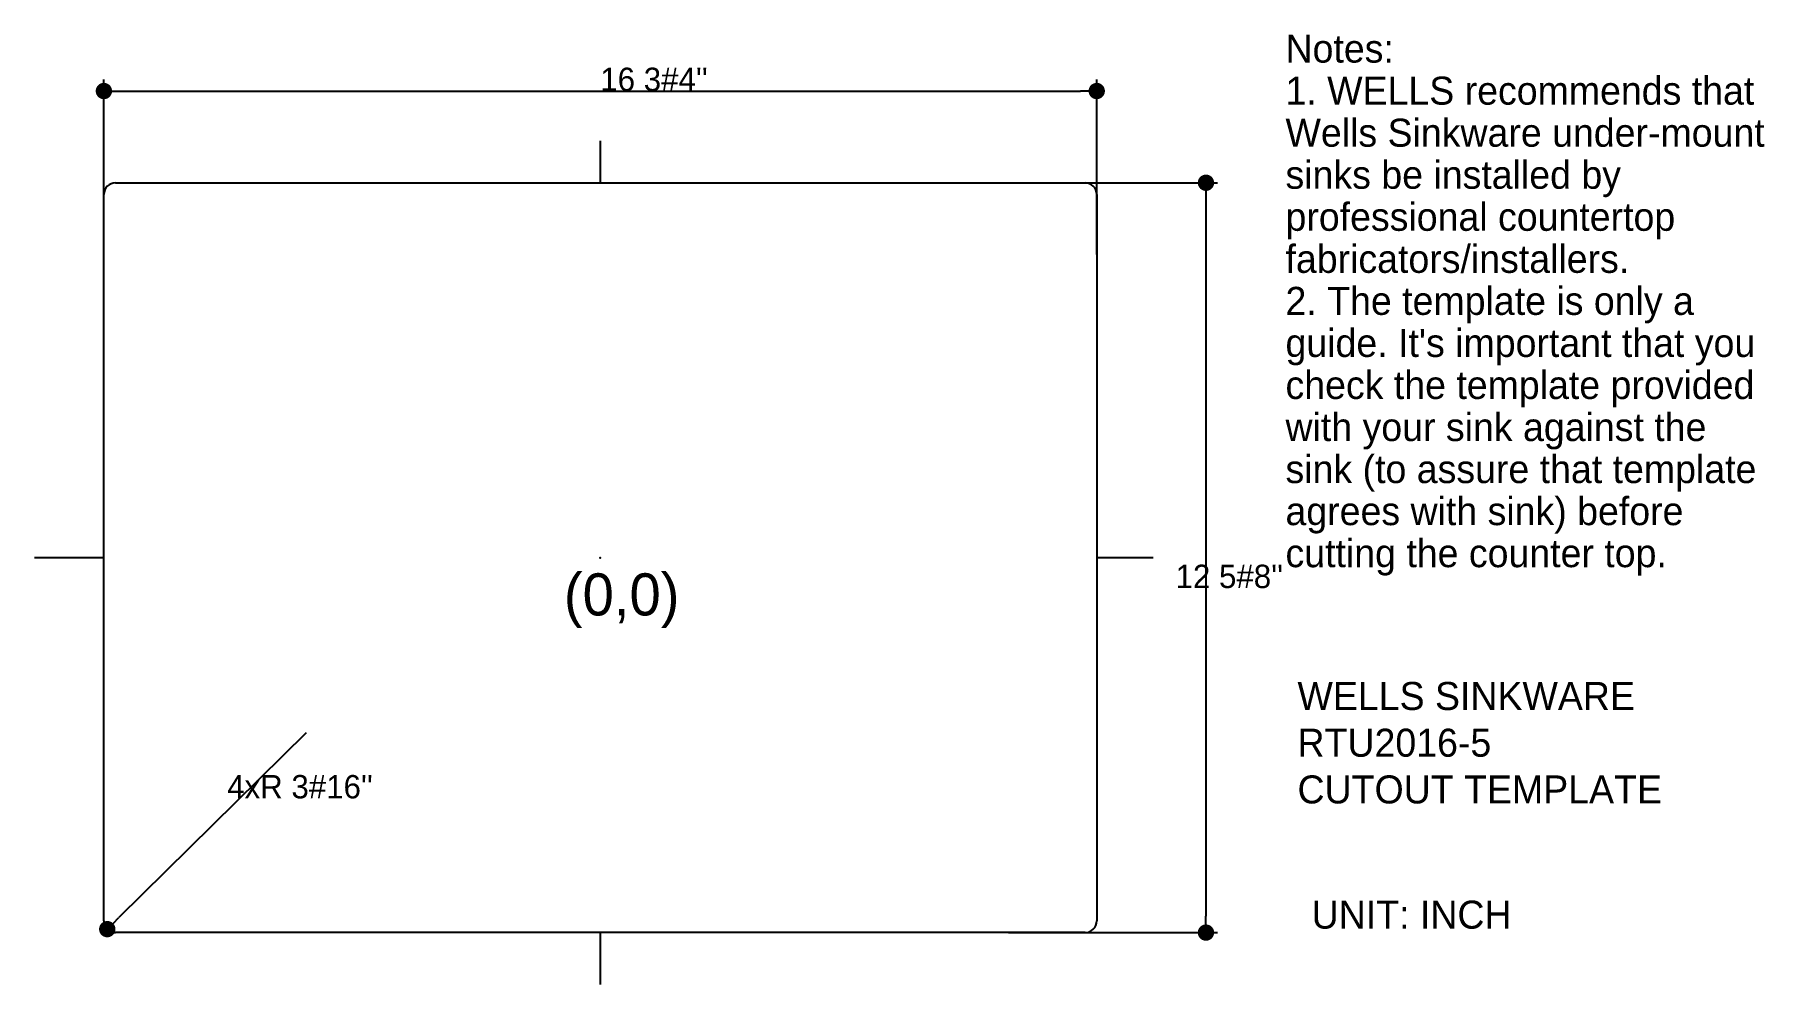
# Model space of a CAD drawing. Extents: x 519 to 1260, y 488 to 894.
import ezdxf

# ---------------------------------------------------------------- set-up
doc = ezdxf.new("R2010")
doc.units = 0
doc.layers.get('0').update_dxf_attribs({"linetype": 'CONTINUOUS'})
doc.layers.get('DEFPOINTS').update_dxf_attribs({"linetype": 'CONTINUOUS'})
doc.dimstyles.get("Standard").update_dxf_attribs({"dimtxt": 0.18, "dimasz": 0.18, "dimexe": 0.18, "dimexo": 0.0625, "dimgap": 0.09, "dimtad": 0, "dimtih": 1, "dimtoh": 1, "dimzin": 0, "dimcen": 0.09, "dimazin": 3, "dimtfac": 1, "dimtofl": 0, "dimtmove": 0, "dimatfit": 3})

# ---------------------------------------------------------------- blocks, each defined once
blk = doc.blocks.new('_DOT')
at = {"color": 0, "linetype": 'BYBLOCK'}
blk.add_line((-0.5, 0), (-1, 0), dxfattribs=at)
at = {"color": 0, "linetype": 'BYBLOCK', "const_width": 0.5}
blk.add_lwpolyline([(-0.25, 0, 1), (0.25, 0, 1)], format="xyb", close=True, dxfattribs=at)
blk = doc.blocks.new('*D1')
at = {"color": 0}
for p, q in [((935.26, 831.05), (1025.78, 831.05)), ((1020.78, 824.05), (1020.78, 517.05)), ((936.27, 510.05), (1025.78, 510.05))]:
    blk.add_line(p, q, dxfattribs=at)
at = {"layer": 'DEFPOINTS', "color": 0}
for p in [(934.63, 831.05), (935.65, 510.05), (1020.78, 510.05)]:
    blk.add_point(p, dxfattribs=at)
at = {"color": 0, "xscale": 7, "yscale": 7, "zscale": 7}
for p, rotation in [((1020.78, 831.05), 90), ((1020.78, 510.05), 270)]:
    blk.add_blockref('_DOT', p, dxfattribs=dict(at, rotation=rotation))
at = {"color": 40}
blk.add_text("12 5#8''", height=10, dxfattribs=at).set_placement((1007.78, 657.55))
blk = doc.blocks.new('*D2')
at = {"color": 0}
for p, q in [((549.02, 805.46), (549.02, 875.32)), ((974.02, 800.39), (974.02, 875.32)), ((556.02, 870.32), (967.02, 870.32))]:
    blk.add_line(p, q, dxfattribs=at)
at = {"layer": 'DEFPOINTS', "color": 0}
for p in [(974.02, 870.32), (549.02, 804.83), (974.02, 799.77)]:
    blk.add_point(p, dxfattribs=at)
at = {"color": 0, "xscale": 7, "yscale": 7, "zscale": 7, "rotation": 180}
blk.add_blockref('_DOT', (549.02, 870.32), dxfattribs=at)
at = {"color": 0, "xscale": 7, "yscale": 7, "zscale": 7}
blk.add_blockref('_DOT', (974.02, 870.32), dxfattribs=at)
at = {"color": 40}
blk.add_text("16 3#4''", height=10, dxfattribs=at).set_placement((761.52, 870.32))
blk = doc.blocks.new('*D3')
at = {"color": 0}
blk.add_line((635.61, 595.62), (555.45, 516.45), dxfattribs=at)
at = {"layer": 'DEFPOINTS', "color": 0}
for p in [(550.47, 511.53), (554.02, 515.05)]:
    blk.add_point(p, dxfattribs=at)
at = {"color": 0, "xscale": 7, "yscale": 7, "zscale": 7, "rotation": 224.6407229502523}
blk.add_blockref('_DOT', (550.47, 511.53), dxfattribs=at)
at = {"color": 40}
blk.add_text("4xR 3#16''", height=10, dxfattribs=at).set_placement((601.81, 567.51))
blk = doc.blocks.new('*U5')
at = {"color": 3}
blk.add_text('UNIT: INCH', height=12, dxfattribs=at).set_placement((1066.01, 511.74))
blk = doc.blocks.new('*U6')
at = {"color": 4}
for s, p in [('Notes:', (1054.83, 882.48)), ('1. WELLS recommends that', (1054.83, 864.48)), ('Wells Sinkware under-mount', (1054.83, 846.48)), ('sinks be installed by', (1054.83, 828.48)), ('professional countertop', (1054.83, 810.48)), ('fabricators/installers.', (1054.83, 792.48)), ('2. The template is only a', (1054.83, 774.48)), ("guide. It's important that you", (1054.83, 756.48)), ('check the template provided', (1054.83, 738.48)), ('with your sink against the', (1054.83, 720.48)), ('sink (to assure that template', (1054.83, 702.48)), ('agrees with sink) before', (1054.83, 684.48)), ('cutting the counter top.', (1054.83, 666.48))]:
    blk.add_text(s, height=12, dxfattribs=at).set_placement(p)
blk = doc.blocks.new('*U7')
at = {"color": 3}
for s, p in [('WELLS SINKWARE', (1059.96, 605.34)), ('RTU2016-5', (1059.96, 585.34)), ('CUTOUT TEMPLATE', (1059.96, 565.34))]:
    blk.add_text(s, height=12, dxfattribs=at).set_placement(p)
blk = doc.blocks.new('*U8')
at = {"color": 1}
blk.add_text('(0,0)', height=18, dxfattribs=at).set_placement((745.92, 645.82))

msp = doc.modelspace()

# ---------------------------------------------------------------- linework, layer by layer
at = {"color": 1}
for p, q in [((761.52275, 849.03299), (761.52275, 831.04822)), ((549.02275, 670.54822), (519.36188, 670.54822)), ((998.22127, 670.54822), (974.02275, 670.54822)), ((761.52275, 510.04822), (761.52275, 487.87137))]:
    msp.add_line(p, q, dxfattribs=at)
for p, q in [((554.02275, 831.04822), (969.02275, 831.04822)), ((549.02275, 515.04822), (549.02275, 826.04822)), ((974.02275, 826.04822), (974.02275, 515.04822)), ((969.02275, 510.04822), (554.02275, 510.04822))]:
    msp.add_line(p, q)
for centre, start, end in [((554.02275, 826.04822), 90, 180), ((969.02275, 826.04822), 0, 90), ((554.02275, 515.04822), 180, 270), ((969.02275, 515.04822), 270, 0)]:
    msp.add_arc(centre, 5, start, end)
msp.add_point((761.52275, 670.54822), dxfattribs=at)

# ---------------------------------------------------------------- block references
for name in ['*U6', '*U8', '*U7', '*U5']:
    msp.add_blockref(name, (0, 0))

# ---------------------------------------------------------------- dimensions: what is measured, and where the dimension line sits
at = {"color": 102}
dim = msp.add_linear_dim(base=(974.0227542888, 870.3237425667), p1=(549.0227542888, 804.8310798142), p2=(974.0227542888, 799.7653558431), dimstyle='Standard', override={"dimtxt": 10, "dimasz": 7, "dimexe": 5, "dimgap": 3, "dimdec": 4, "dimlfac": 0.03937, "dimdsep": 46, "dimlunit": 5, "dimpost": "''", "dimblk1": 'DOT', "dimblk2": 'DOT', "dimsah": 1, "dimclrt": 40, "dimfrac": 1}, dxfattribs=at)
dim.commit()
dim.dimension.update_dxf_attribs({"geometry": '*D2', "text_midpoint": (761.5227542888, 883.3237425667)})
dim = msp.add_linear_dim(base=(1020.77617, 510.04822), p1=(934.63279, 831.04822), p2=(935.64679, 510.04822), angle=90, dimstyle='Standard', override={"dimtxt": 10, "dimasz": 7, "dimexe": 5, "dimgap": 3, "dimdec": 4, "dimlfac": 0.03937, "dimdsep": 46, "dimlunit": 5, "dimpost": "''", "dimblk1": 'DOT', "dimblk2": 'DOT', "dimsah": 1, "dimclrt": 40, "dimfrac": 1}, dxfattribs=at)
dim.commit()
dim.dimension.update_dxf_attribs({"geometry": '*D1', "text_midpoint": (1020.77617, 670.54822), "dimtype": 128})
dim = msp.add_radius_dim(center=(554.02275, 515.04822), mpoint=(550.46512, 511.53492), text='4x<>', dimstyle='Standard', override={"dimtxt": 10, "dimasz": 7, "dimexe": 5, "dimgap": 3, "dimdec": 4, "dimlfac": 0.03937, "dimdsep": 46, "dimlunit": 5, "dimpost": "''", "dimblk1": 'DOT', "dimblk2": 'DOT', "dimsah": 1, "dimclrt": 40, "dimfrac": 1}, dxfattribs=at)
dim.commit()
dim.dimension.update_dxf_attribs({"geometry": '*D3', "text_midpoint": (610.9449, 571.26094), "dimtype": 132})

doc.saveas('drawing.dxf')
